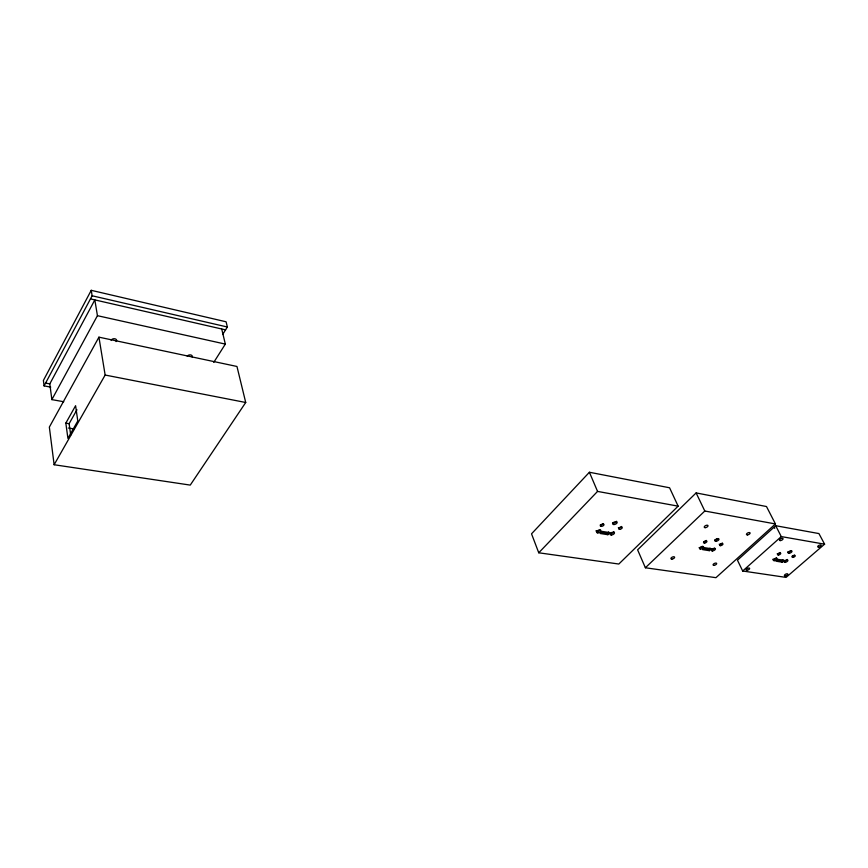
<?xml version="1.0" encoding="UTF-8"?>
<svg xmlns="http://www.w3.org/2000/svg" width="868" height="868" viewBox="0 0 868 868"><rect width="100%" height="100%" fill="white"/><g stroke="black" fill="none" stroke-linecap="round" stroke-linejoin="round"><path stroke-width="1.3" d="M222.685 334.462L227.362 327.008L226.092 321.789L91.238 290.324L43.4 380.444L44.094 385.891L50.724 387.117M44.094 385.891L92.127 295.782L91.238 290.324M51.863 399.616L49.801 383.884L94.829 299.905L97.433 315.681L51.863 399.616L63.755 401.743M98.93 337.164L49.346 427.11L54.131 464.738L190.255 485.103L245.72 402.492L236.964 366.47L98.93 337.164L105.147 375.041L54.131 464.738M65.827 423.117L75.592 405.703L77.794 420.98L67.921 438.373L65.827 423.117L69.125 423.682L76.959 409.772M213.745 362.401L225.333 344.097L221.72 328.994M589.405 472.257L531.531 533.82L538.746 552.786L618.819 564.037L678.136 506.152L669.575 487.773L589.405 472.257L597.553 491.407L678.136 506.152M538.746 552.786L597.553 491.407M600.819 532.29L607.296 533.31L608.663 531.932M607.882 534.71L609.944 532.637L602.175 531.4L600.114 533.484L607.882 534.71L607.296 533.31M696.125 492.916L637.611 549.835L645.38 567.77L715.937 577.676L775.439 523.947L766.487 506.532L696.125 492.916L704.805 511.024L775.439 523.947M645.38 567.77L704.805 511.024M703.015 548.467L708.7 549.368L710.078 548.088M709.319 550.681L711.402 548.76L704.566 547.675L702.494 549.607L709.319 550.681L708.7 549.368M775.688 525.715L737.453 560.207L742.683 571.003L786.072 577.404L824.6 544.171L818.925 533.57L775.688 525.715L781.287 536.587L824.6 544.171M742.683 571.003L781.287 536.587M776.545 560.11L781.504 560.891L782.882 559.686M782.144 562.16L784.216 560.337L778.021 559.361L775.949 561.184L782.144 562.16L781.504 560.891M68.366 428.011L73.682 428.901M45.581 383.092L49.801 383.884M105.147 375.041L245.72 402.492M97.433 315.681L225.333 344.097M90.467 298.896L225.561 329.873M92.127 295.782L227.362 327.008M69.125 423.682L70.72 435.107M599.354 530.37A21.841 11.262 -22.6 0 1 596.793 530.695M613.882 531.737A2.354 1.194 -22.6 0 1 612.211 533.267A2.354 1.194 -22.6 0 1 609.889 533.473M600.211 530.055A2.376 1.215 -22.3 0 1 597.748 531.433A2.376 1.215 -22.3 0 1 595.98 530.76M616.54 521.256A2.387 1.215 -22.8 0 1 614.815 522.807A2.387 1.215 -22.8 0 1 612.482 522.981M621.607 526.464A1.931 0.977 -22.8 0 1 620.164 527.701A1.931 0.977 -22.8 0 1 618.309 527.809M603.162 523.849A1.942 0.998 -22.5 0 1 600.276 524.923M787.222 559.459A2.127 0.944 -25.2 0 1 784.336 561.119M776.469 557.831A2.148 0.955 -25.1 0 1 774.723 559.155A2.148 0.955 -25.1 0 1 772.813 559.263M791.063 550.703A2.148 0.955 -25.4 0 1 787.634 551.907M774.462 528.319A1.942 0.89 -25.6 0 1 774.842 528.026M794.361 555.086A1.736 0.77 -25.4 0 1 792.137 556.128M779.985 552.493A1.758 0.781 -25.2 0 1 777.207 553.719M717.576 538.529A20.593 9.852 -24.4 0 1 715.558 540.015M714.592 548.207A2.224 1.042 -24.3 0 1 711.359 549.607M702.711 546.417A2.235 1.063 -24.1 0 1 699.098 547.578M718.096 538.561A2.246 1.063 -24.5 0 1 714.82 539.939M722.284 542.977A1.812 0.857 -24.5 0 1 720.852 544.117A1.812 0.857 -24.5 0 1 719.181 544.225M706.226 540.406A1.834 0.868 -24.3 0 1 703.666 541.74M187.249 356.292A2.615 1.758 -9.4 0 1 190.559 354.914A2.615 1.758 -9.4 0 1 192.143 357.03M111.191 340.462A2.745 1.855 -6 0 1 114.977 338.791A2.745 1.855 -6 0 1 116.062 341.601M613.969 524.543A2.387 1.215 -22.8 0 0 617.17 522.308A2.387 1.215 -22.8 0 0 613.643 522.406A2.387 1.215 -22.8 0 0 613.969 524.543M597.77 532.887A2.376 1.215 -22.3 0 0 601.047 530.728A2.376 1.215 -22.3 0 0 597.596 530.717A2.376 1.215 -22.3 0 0 597.77 532.887M611.376 535.003A2.354 1.194 -22.6 0 0 614.479 532.789A2.354 1.194 -22.6 0 0 610.963 532.952A2.354 1.194 -22.6 0 0 611.376 535.003M619.6 529.339A1.931 0.977 -22.8 0 0 622.247 527.57A1.931 0.977 -22.8 0 0 619.437 527.603A1.931 0.977 -22.8 0 0 619.6 529.339M601.253 526.388A1.953 0.998 -22.5 0 0 603.998 524.652A1.953 0.998 -22.5 0 0 601.231 524.554A1.953 0.998 -22.5 0 0 601.253 526.388M788.979 553.307A2.148 0.955 -25.4 0 0 792.017 551.354A2.148 0.955 -25.4 0 0 789.088 551.473A2.148 0.955 -25.4 0 0 788.979 553.307M774.592 560.641A2.148 0.955 -25.1 0 0 777.185 558.536A2.148 0.955 -25.1 0 0 773.93 559.122A2.148 0.955 -25.1 0 0 774.592 560.641M784.976 562.377A2.127 0.944 -25.2 0 0 787.938 560.435A2.127 0.944 -25.2 0 0 784.997 560.609A2.127 0.944 -25.2 0 0 784.976 562.377M818.622 547.144A1.91 0.835 -25.9 0 0 821.182 545.332A1.91 0.835 -25.9 0 0 818.481 545.625A1.91 0.835 -25.9 0 0 818.622 547.144M785.236 575.907A1.855 0.803 -25 0 0 787.829 574.215A1.855 0.803 -25 0 0 785.258 574.388A1.855 0.803 -25 0 0 785.236 575.907M780.321 540.59A1.953 0.89 -25.5 0 0 783.066 538.8A1.953 0.89 -25.5 0 0 780.419 538.887A1.953 0.89 -25.5 0 0 780.321 540.59M747.033 570.233A1.899 0.846 -24.5 0 0 749.648 568.497A1.899 0.846 -24.5 0 0 746.979 568.659A1.899 0.846 -24.5 0 0 747.033 570.233M793.157 557.354A1.747 0.77 -25.4 0 0 795.251 555.629A1.747 0.77 -25.4 0 0 792.603 556.138A1.747 0.77 -25.4 0 0 793.157 557.354M778.531 555.01A1.758 0.781 -25.2 0 0 780.723 553.296A1.758 0.781 -25.2 0 0 778.108 553.708A1.758 0.781 -25.2 0 0 778.531 555.01M715.894 541.296A2.246 1.063 -24.5 0 0 718.997 539.223A2.246 1.063 -24.5 0 0 715.829 539.343A2.246 1.063 -24.5 0 0 715.894 541.296M700.465 549.075A2.235 1.063 -24.1 0 0 703.633 547.068A2.235 1.063 -24.1 0 0 700.541 547.09A2.235 1.063 -24.1 0 0 700.465 549.075M712.422 550.941A2.224 1.042 -24.3 0 0 715.449 548.88A2.224 1.042 -24.3 0 0 712.281 549.053A2.224 1.042 -24.3 0 0 712.422 550.941M747.5 534.894A1.986 0.933 -25.1 0 0 750.104 532.985A1.986 0.933 -25.1 0 0 747.196 533.278A1.986 0.933 -25.1 0 0 747.5 534.894M714.028 565.339A1.942 0.89 -24.1 0 0 716.675 563.549A1.942 0.89 -24.1 0 0 713.908 563.723A1.942 0.89 -24.1 0 0 714.028 565.339M705.207 527.657A2.04 0.987 -24.5 0 0 708.028 525.78A2.04 0.987 -24.5 0 0 705.152 525.845A2.04 0.987 -24.5 0 0 705.207 527.657M671.94 559.09A1.986 0.944 -23.5 0 0 674.62 557.256A1.986 0.944 -23.5 0 0 671.724 557.419A1.986 0.944 -23.5 0 0 671.94 559.09M720.418 545.668A1.823 0.846 -24.5 0 0 722.979 544.03A1.823 0.846 -24.5 0 0 720.462 544.073A1.823 0.846 -24.5 0 0 720.418 545.668M704.686 543.043A1.834 0.868 -24.3 0 0 706.91 541.231A1.834 0.868 -24.3 0 0 704.1 541.654A1.834 0.868 -24.3 0 0 704.686 543.043"/></g></svg>
